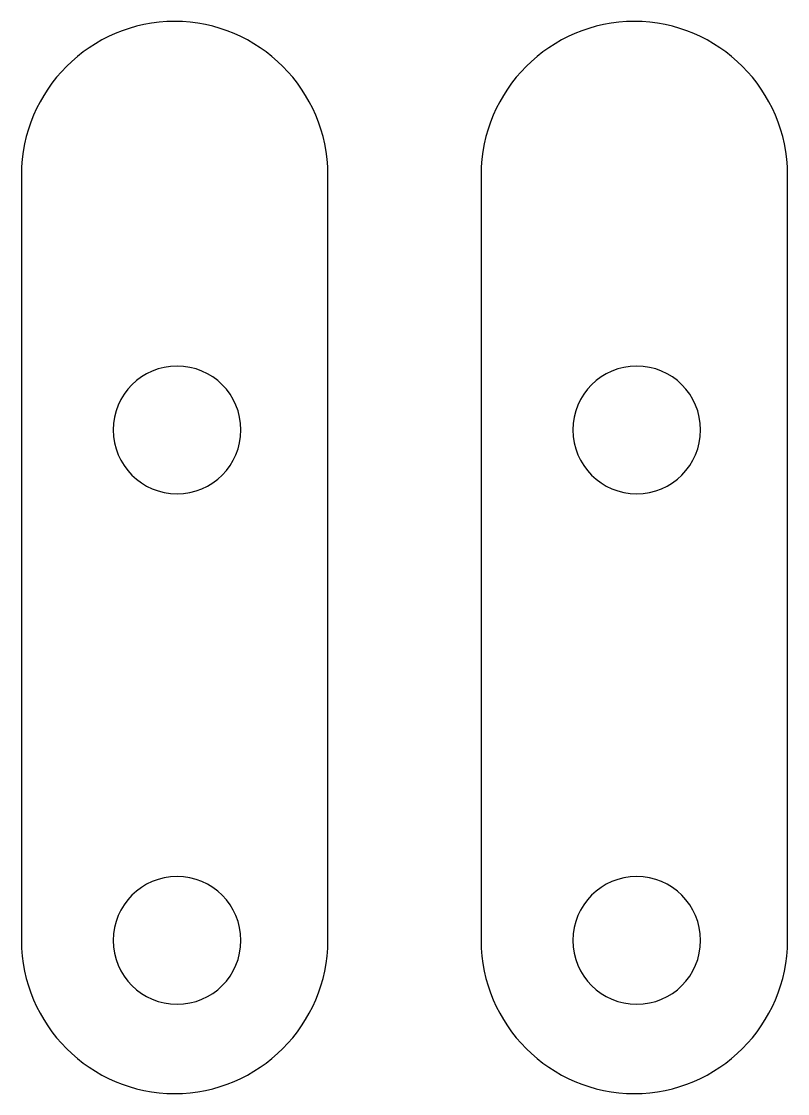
# Model space of a CAD drawing. Extents: x 0 to 30, y 0 to 42.
import ezdxf

# ---------------------------------------------------------------- set-up
doc = ezdxf.new("R2010")
doc.units = 0
doc.layers.add('LAYER_1', color=7, linetype='CONTINUOUS')

msp = doc.modelspace()

# ---------------------------------------------------------------- linework, layer by layer
at = {"layer": 'LAYER_1', "color": 250}
for points, knots in [([(12, 6), (12, 2.7), (9.3, 0), (6, 0), (2.7, 0), (0, 2.7), (0, 6), (0, 6), (0, 36), (0, 36), (0, 39.3), (2.7, 42), (6, 42), (9.3, 42), (12, 39.3), (12, 36), (12, 36), (12, 6), (12, 6)], [0, 0, 0, 0, 1, 1, 1, 2, 2, 2, 3, 3, 3, 4, 4, 4, 5, 5, 5, 6, 6, 6, 6]), ([(30, 6), (30, 2.7), (27.3, 0), (24, 0), (20.7, 0), (18, 2.7), (18, 6), (18, 6), (18, 36), (18, 36), (18, 39.3), (20.7, 42), (24, 42), (27.3, 42), (30, 39.3), (30, 36), (30, 36), (30, 6), (30, 6)], [0, 0, 0, 0, 1, 1, 1, 2, 2, 2, 3, 3, 3, 4, 4, 4, 5, 5, 5, 6, 6, 6, 6]), ([(8.594, 25.999), (8.594, 24.618), (7.475, 23.499), (6.094, 23.499), (4.713, 23.499), (3.594, 24.618), (3.594, 25.999), (3.594, 27.38), (4.713, 28.499), (6.094, 28.499), (7.475, 28.499), (8.594, 27.38), (8.594, 25.999)], [0, 0, 0, 0, 1, 1, 1, 2, 2, 2, 3, 3, 3, 4, 4, 4, 4]), ([(26.594, 25.999), (26.594, 24.618), (25.475, 23.499), (24.094, 23.499), (22.713, 23.499), (21.594, 24.618), (21.594, 25.999), (21.594, 27.38), (22.713, 28.499), (24.094, 28.499), (25.475, 28.499), (26.594, 27.38), (26.594, 25.999)], [0, 0, 0, 0, 1, 1, 1, 2, 2, 2, 3, 3, 3, 4, 4, 4, 4]), ([(8.594, 5.999), (8.594, 4.618), (7.475, 3.499), (6.094, 3.499), (4.713, 3.499), (3.594, 4.618), (3.594, 5.999), (3.594, 7.38), (4.713, 8.499), (6.094, 8.499), (7.475, 8.499), (8.594, 7.38), (8.594, 5.999)], [0, 0, 0, 0, 1, 1, 1, 2, 2, 2, 3, 3, 3, 4, 4, 4, 4]), ([(26.594, 5.999), (26.594, 4.618), (25.475, 3.499), (24.094, 3.499), (22.713, 3.499), (21.594, 4.618), (21.594, 5.999), (21.594, 7.38), (22.713, 8.499), (24.094, 8.499), (25.475, 8.499), (26.594, 7.38), (26.594, 5.999)], [0, 0, 0, 0, 1, 1, 1, 2, 2, 2, 3, 3, 3, 4, 4, 4, 4])]:
    msp.add_open_spline(points, degree=3, knots=knots, dxfattribs=at)

doc.saveas('drawing.dxf')
